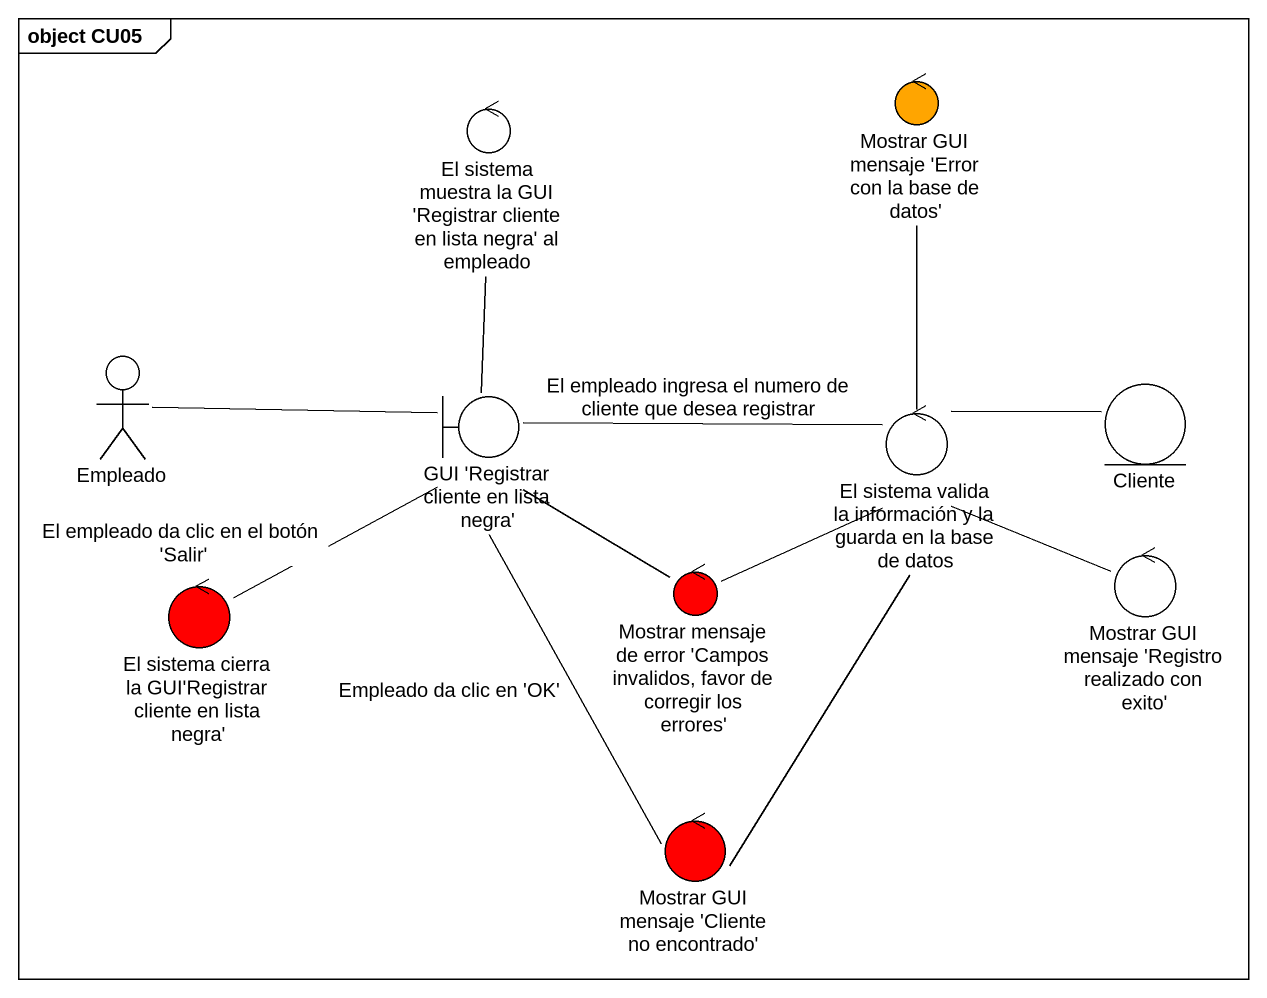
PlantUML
@startuml
mainframe object CU05
control "El sistema muestra la GUI 'Registrar cliente en lista negra' al empleado" as El_sistema_muestra_la_GUI
control "Mostrar GUI mensaje 'Error con la base de datos'" as Mostrar_GUI_mensaje_Error #FFA500
actor Empleado
boundary "GUI 'Registrar cliente en lista negra'" as GUI_Registrar_cliente_en
control "El sistema valida la información y la guarda en la base de datos" as El_sistema_valida_la
entity Cliente
control "El sistema cierra la GUI'Registrar cliente en lista negra'" as El_sistema_cierra_la_GUI #FF0000
control "Mostrar mensaje de error 'Campos invalidos, favor de corregir los errores'" as Mostrar_mensaje_de_error #FF0000
control "Mostrar GUI mensaje 'Registro realizado con exito'" as Mostrar_GUI_mensaje
control "Mostrar GUI mensaje 'Cliente no encontrado'" as Mostrar_GUI_mensaje_Cliente #FF0000
El_sistema_muestra_la_GUI -- GUI_Registrar_cliente_en
Empleado -right- GUI_Registrar_cliente_en
GUI_Registrar_cliente_en -right- El_sistema_valida_la : El empleado ingresa el numero de cliente que desea registrar
GUI_Registrar_cliente_en -- El_sistema_cierra_la_GUI : El empleado da clic en el botón 'Salir'
El_sistema_valida_la -up- Mostrar_GUI_mensaje_Error
El_sistema_valida_la -right- Cliente
El_sistema_valida_la -- Mostrar_mensaje_de_error
El_sistema_valida_la -- Mostrar_GUI_mensaje
El_sistema_valida_la -- Mostrar_GUI_mensaje_Cliente
Mostrar_mensaje_de_error -up- GUI_Registrar_cliente_en
Mostrar_GUI_mensaje_Cliente -up- GUI_Registrar_cliente_en : Empleado da clic en 'OK'
@enduml
